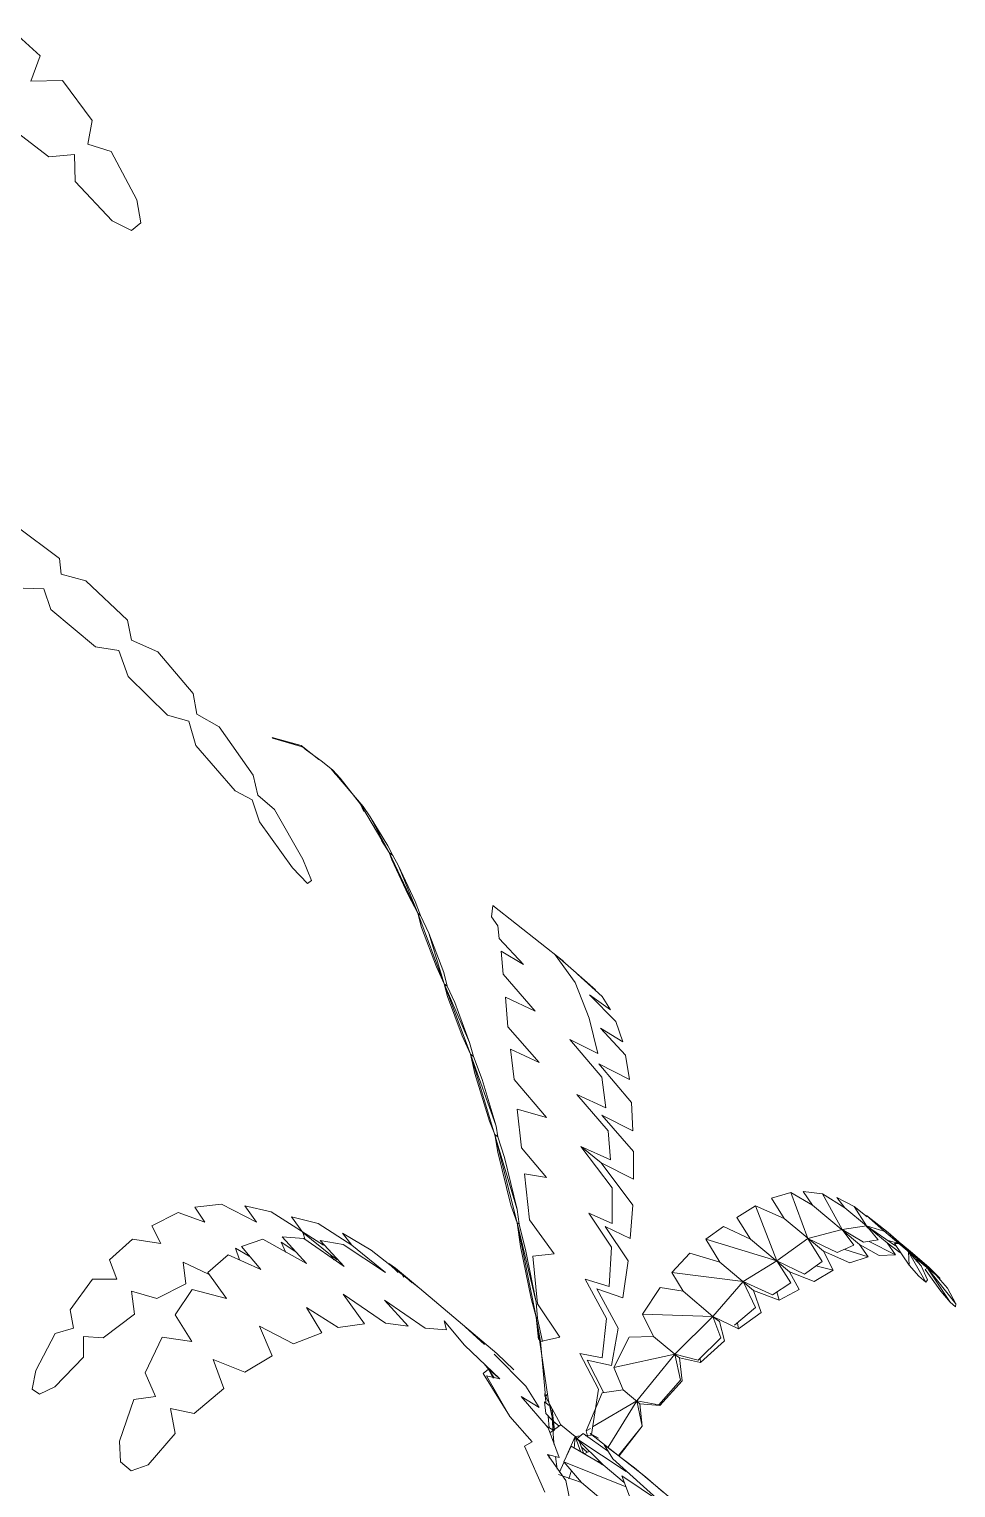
# Model space of a CAD drawing. Header units: inches. Extents: x 4 to 844, y 19 to 530.
# Drawn here: x 15.048 to 16.45, y 148.494 to 150.699 of the extents above; entities that cross this region are included whole.
import ezdxf

# ---------------------------------------------------------------- set-up
doc = ezdxf.new("R2010")
doc.units = ezdxf.units.IN
doc.header["$MEASUREMENT"] = 0
doc.layers.add('HH9B', color=103, linetype='Continuous')

msp = doc.modelspace()

# ---------------------------------------------------------------- linework, layer by layer
at = {"layer": 'HH9B', "lineweight": 0}
for p, q in [((15.06504, 150.65849), (15.02092, 150.69888)), ((15.05107, 150.62034), (15.06504, 150.65849)), ((15.09887, 150.62146), (15.05107, 150.62034)), ((15.14372, 150.56088), (15.09887, 150.62146)), ((15.01725, 150.55303), (15.07828, 150.50591)), ((15.1371, 150.52498), (15.14372, 150.56088)), ((15.11725, 150.50927), (15.07828, 150.50591)), ((15.11725, 150.50927), (15.11799, 150.46888)), ((15.1724, 150.51376), (15.1371, 150.52498)), ((15.21137, 150.44084), (15.1724, 150.51376)), ((15.11799, 150.46888), (15.17387, 150.40942)), ((15.21726, 150.40606), (15.21137, 150.44084)), ((15.17387, 150.40942), (15.20328, 150.39484)), ((15.21726, 150.40606), (15.20328, 150.39484)), ((15.09446, 149.89895), (15.02828, 149.94832)), ((15.09666, 149.87539), (15.09446, 149.89895)), ((15.09666, 149.87539), (15.13416, 149.86529)), ((15.07093, 149.85295), (15.03931, 149.85408)), ((15.07093, 149.85295), (15.08122, 149.82154)), ((15.1974, 149.80583), (15.13416, 149.86529)), ((15.14887, 149.76544), (15.08122, 149.82154)), ((15.20328, 149.77554), (15.1974, 149.80583)), ((15.18417, 149.75983), (15.14887, 149.76544)), ((15.18417, 149.75983), (15.19814, 149.72057)), ((15.20328, 149.77554), (15.24299, 149.75759)), ((15.29667, 149.69476), (15.24299, 149.75759)), ((15.19814, 149.72057), (15.2577, 149.66223)), ((15.30182, 149.66335), (15.29667, 149.69476)), ((15.2577, 149.66223), (15.29005, 149.65325)), ((15.30035, 149.61623), (15.29005, 149.65325)), ((15.30182, 149.66335), (15.33564, 149.64428)), ((15.38711, 149.57135), (15.33564, 149.64428)), ((15.41579, 149.62857), (15.41653, 149.62745)), ((15.45991, 149.61623), (15.41579, 149.62857)), ((15.41653, 149.62745), (15.46138, 149.61399)), ((15.45991, 149.61623), (15.42756, 149.62408)), ((15.35991, 149.54779), (15.30035, 149.61623)), ((15.46579, 149.61062), (15.45991, 149.61623)), ((15.45991, 149.61623), (15.48638, 149.59491)), ((15.46138, 149.61399), (15.45991, 149.61623)), ((15.49227, 149.59155), (15.46579, 149.61062)), ((15.47168, 149.60725), (15.47021, 149.60725)), ((15.50771, 149.57921), (15.49227, 149.59155)), ((15.50477, 149.58145), (15.5533, 149.52423)), ((15.51138, 149.5736), (15.50477, 149.58145)), ((15.39447, 149.54106), (15.38711, 149.57135)), ((15.51874, 149.56687), (15.50771, 149.57921)), ((15.54962, 149.5276), (15.51874, 149.56687)), ((15.35991, 149.54779), (15.38564, 149.53433)), ((15.41947, 149.51975), (15.39447, 149.54106)), ((15.38564, 149.53433), (15.39667, 149.50067)), ((15.46212, 149.44458), (15.41947, 149.51975)), ((15.59301, 149.45467), (15.54962, 149.5276)), ((15.54962, 149.5276), (15.55477, 149.51638)), ((15.5533, 149.52423), (15.54962, 149.5276)), ((15.5533, 149.52423), (15.56433, 149.50853)), ((15.39667, 149.50067), (15.44668, 149.43111)), ((15.5908, 149.46477), (15.56433, 149.50853)), ((15.56433, 149.50853), (15.59301, 149.45467)), ((15.58124, 149.47262), (15.59301, 149.45467)), ((15.59815, 149.45019), (15.5908, 149.46477)), ((15.59301, 149.45467), (15.59815, 149.45019)), ((15.59668, 149.44346), (15.59301, 149.45467)), ((15.63639, 149.36268), (15.59301, 149.45467)), ((15.59815, 149.45019), (15.60698, 149.43448)), ((15.44668, 149.43111), (15.46947, 149.40755)), ((15.46212, 149.44458), (15.47535, 149.41204)), ((15.59668, 149.44346), (15.62168, 149.39073)), ((15.63198, 149.38063), (15.60698, 149.43448)), ((15.60698, 149.43448), (15.63639, 149.36268)), ((15.47535, 149.41204), (15.46947, 149.40755)), ((15.62168, 149.39073), (15.63639, 149.36268)), ((15.64007, 149.35931), (15.63198, 149.38063)), ((15.64007, 149.35931), (15.63639, 149.36268)), ((15.63639, 149.36268), (15.6761, 149.2561)), ((15.64154, 149.34136), (15.63639, 149.36268)), ((15.65257, 149.33239), (15.64007, 149.35931)), ((15.74951, 149.37457), (15.74742, 149.35707)), ((15.85699, 149.28975), (15.74951, 149.37457)), ((15.64154, 149.34136), (15.66433, 149.2819)), ((15.75697, 149.34372), (15.74742, 149.35707)), ((15.75697, 149.34372), (15.75919, 149.32453)), ((15.67536, 149.27292), (15.65257, 149.33239)), ((15.6761, 149.2561), (15.65257, 149.33239)), ((15.79595, 149.28527), (15.75919, 149.32453)), ((15.79595, 149.28527), (15.76213, 149.30546)), ((15.76213, 149.30546), (15.76507, 149.27068)), ((15.87408, 149.25789), (15.84391, 149.29973)), ((15.90478, 149.24712), (15.84669, 149.29761)), ((15.66433, 149.2819), (15.6761, 149.2561)), ((15.68051, 149.25273), (15.67536, 149.27292)), ((15.76507, 149.27068), (15.8136, 149.21458)), ((15.91508, 149.23702), (15.87758, 149.27068)), ((15.7158, 149.14951), (15.6761, 149.2561)), ((15.6761, 149.2561), (15.71433, 149.16746)), ((15.6761, 149.2561), (15.68051, 149.25273)), ((15.68124, 149.23702), (15.6761, 149.2561)), ((15.69227, 149.22805), (15.68051, 149.25273)), ((15.89515, 149.2043), (15.87408, 149.25789)), ((15.89963, 149.25049), (15.90478, 149.24712)), ((15.68124, 149.23702), (15.7033, 149.17756)), ((15.71433, 149.16746), (15.69227, 149.22805)), ((15.76875, 149.2359), (15.8136, 149.21458)), ((15.77242, 149.19102), (15.76875, 149.2359)), ((15.93567, 149.19888), (15.89596, 149.23927)), ((15.89596, 149.23927), (15.92758, 149.21683)), ((15.92758, 149.21683), (15.91508, 149.23702)), ((15.77242, 149.19102), (15.81948, 149.13717)), ((15.90846, 149.15064), (15.89515, 149.2043)), ((15.95037, 149.14839), (15.91214, 149.18878)), ((15.91214, 149.18878), (15.94596, 149.16859)), ((15.94596, 149.16859), (15.93567, 149.19888)), ((15.7033, 149.17756), (15.7158, 149.14951)), ((15.72022, 149.14615), (15.71433, 149.16746)), ((15.86581, 149.17195), (15.90846, 149.15064)), ((15.86581, 149.17195), (15.91434, 149.11473)), ((15.72022, 149.14615), (15.7158, 149.14951)), ((15.7158, 149.14951), (15.75478, 149.04069)), ((15.7158, 149.14951), (15.7864, 148.91503)), ((15.72242, 149.12034), (15.7158, 149.14951)), ((15.73345, 149.11137), (15.72022, 149.14615)), ((15.7761, 149.15737), (15.81948, 149.13717)), ((15.78198, 149.11137), (15.7761, 149.15737)), ((15.95625, 149.11137), (15.95037, 149.14839)), ((15.74448, 149.04854), (15.72242, 149.12034)), ((15.9592, 149.07659), (15.90993, 149.13493)), ((15.90993, 149.13493), (15.95625, 149.11137)), ((15.73345, 149.11137), (15.75478, 149.04069)), ((15.83051, 149.05415), (15.78198, 149.11137)), ((15.91434, 149.11473), (15.92022, 149.06874)), ((15.87684, 149.08893), (15.9239, 149.03396)), ((15.92022, 149.06874), (15.87684, 149.08893)), ((15.9614, 149.03396), (15.9592, 149.07659)), ((15.83051, 149.05415), (15.7864, 149.06649)), ((15.79301, 149.00815), (15.7864, 149.06649)), ((15.96214, 149.00254), (15.91434, 149.05752)), ((15.91434, 149.05752), (15.9614, 149.03396)), ((15.75257, 149.02835), (15.74448, 149.04854)), ((15.75257, 149.02835), (15.75698, 149.02498)), ((15.75257, 149.02835), (15.7864, 148.89484)), ((15.75257, 149.02835), (15.75698, 149.00142)), ((15.75698, 149.02498), (15.75478, 149.04069)), ((15.9239, 149.03396), (15.92758, 148.9902)), ((15.76728, 148.99357), (15.75698, 149.02498)), ((15.83051, 148.96328), (15.79301, 149.00815)), ((15.88272, 149.0104), (15.92978, 148.94757)), ((15.92758, 148.9902), (15.88272, 149.0104)), ((15.91361, 148.98571), (15.88419, 149.00927)), ((15.77684, 148.92177), (15.75698, 149.00142)), ((15.7864, 148.91503), (15.76728, 148.99357)), ((15.9614, 148.92177), (15.91361, 148.98571)), ((15.91361, 148.98571), (15.96214, 148.96103)), ((15.96214, 148.96103), (15.96214, 149.00254)), ((15.83051, 148.96328), (15.79743, 148.96889)), ((15.79743, 148.96889), (15.80478, 148.89933)), ((15.92978, 148.94757), (15.92978, 148.89372)), ((16.17097, 148.93186), (16.20038, 148.94084)), ((16.20038, 148.94084), (16.23274, 148.92177)), ((16.20038, 148.94084), (16.22612, 148.87128)), ((16.23274, 148.92177), (16.21877, 148.94196)), ((16.21877, 148.94196), (16.24818, 148.93859)), ((15.33932, 148.92289), (15.29888, 148.9184)), ((15.29888, 148.9184), (15.31432, 148.89596)), ((15.39226, 148.89596), (15.33932, 148.92289)), ((15.41432, 148.91167), (15.37461, 148.92064)), ((15.37461, 148.92064), (15.39226, 148.89596)), ((15.7864, 148.89484), (15.77684, 148.92177)), ((15.9614, 148.92177), (15.95699, 148.87128)), ((16.11876, 148.90269), (16.1467, 148.92064)), ((16.17906, 148.83762), (16.1467, 148.92064)), ((16.1467, 148.92064), (16.19009, 148.90157)), ((16.19009, 148.90157), (16.17097, 148.93186)), ((16.23274, 148.92177), (16.30406, 148.8623)), ((16.282, 148.91728), (16.24818, 148.93859)), ((16.24818, 148.93859), (16.27759, 148.88474)), ((16.282, 148.91728), (16.2695, 148.93298)), ((16.2695, 148.93298), (16.29597, 148.91952)), ((16.29597, 148.91952), (16.31583, 148.90382)), ((16.29597, 148.91952), (16.31436, 148.89035)), ((15.27387, 148.91055), (15.23417, 148.89035)), ((15.31432, 148.89596), (15.27387, 148.91055)), ((15.49374, 148.86118), (15.41432, 148.91167)), ((15.48565, 148.89372), (15.44521, 148.90382)), ((15.44521, 148.90382), (15.46212, 148.88025)), ((15.78934, 148.8926), (15.7864, 148.91503)), ((15.80478, 148.89933), (15.84228, 148.84772)), ((15.92978, 148.89372), (15.89449, 148.90942)), ((15.89449, 148.90942), (15.92905, 148.85782)), ((16.13935, 148.87016), (16.11876, 148.90269)), ((16.24965, 148.85221), (16.19009, 148.90157)), ((16.31436, 148.89035), (16.282, 148.91728)), ((16.31436, 148.90606), (16.34083, 148.8825)), ((16.32612, 148.89708), (16.31436, 148.90606)), ((16.34745, 148.88025), (16.32612, 148.89708)), ((15.23417, 148.89035), (15.2474, 148.86343)), ((15.46212, 148.88025), (15.50403, 148.8466)), ((15.46579, 148.86904), (15.46212, 148.88025)), ((15.53639, 148.86118), (15.48565, 148.89372)), ((15.5658, 148.85333), (15.52241, 148.87913)), ((15.52241, 148.87913), (15.53639, 148.86118)), ((15.7864, 148.89484), (15.78934, 148.8926)), ((15.7864, 148.89484), (15.79154, 148.85894)), ((15.81507, 148.75236), (15.7864, 148.89484)), ((15.7864, 148.89484), (15.81507, 148.7748)), ((15.79963, 148.85221), (15.78934, 148.8926)), ((15.95699, 148.87128), (15.91949, 148.88923)), ((15.91949, 148.88923), (15.95405, 148.83762)), ((16.09817, 148.88923), (16.0717, 148.87016)), ((16.13935, 148.87016), (16.09817, 148.88923)), ((16.22612, 148.87128), (16.27759, 148.88474)), ((16.27759, 148.88474), (16.31436, 148.89035)), ((16.27759, 148.88474), (16.29524, 148.86118)), ((16.30995, 148.86567), (16.27759, 148.88474)), ((16.31436, 148.88923), (16.31436, 148.89035)), ((16.31436, 148.89035), (16.33201, 148.86904)), ((16.31436, 148.89035), (16.35848, 148.86006)), ((16.31436, 148.89035), (16.34745, 148.88025)), ((16.3173, 148.88699), (16.31436, 148.88923)), ((16.31877, 148.88699), (16.31656, 148.88699)), ((16.31656, 148.88699), (16.3173, 148.88699)), ((16.34598, 148.86455), (16.32024, 148.88586)), ((16.38936, 148.84211), (16.34083, 148.8825)), ((16.34745, 148.88025), (16.37539, 148.85557)), ((16.34745, 148.88025), (16.37833, 148.85109)), ((15.20475, 148.87016), (15.17019, 148.83874)), ((15.2474, 148.86343), (15.20475, 148.87016)), ((15.36064, 148.85669), (15.36653, 148.83874)), ((15.36064, 148.85669), (15.38123, 148.84435)), ((15.36947, 148.85894), (15.40182, 148.87016)), ((15.39888, 148.82416), (15.36947, 148.85894)), ((15.40182, 148.87016), (15.468, 148.83313)), ((15.42976, 148.86567), (15.43638, 148.84996)), ((15.42976, 148.86567), (15.45035, 148.85221)), ((15.43123, 148.87352), (15.46359, 148.87128)), ((15.468, 148.83313), (15.43123, 148.87352)), ((15.52462, 148.82865), (15.46359, 148.87128)), ((15.48859, 148.86791), (15.52462, 148.82865)), ((15.52315, 148.8623), (15.48859, 148.86791)), ((15.52315, 148.8623), (15.58712, 148.81967)), ((15.53639, 148.86118), (15.58712, 148.81967)), ((15.6386, 148.79611), (15.5658, 148.85333)), ((15.80772, 148.7804), (15.79154, 148.85894)), ((15.79963, 148.85221), (15.81507, 148.7748)), ((15.92537, 148.79836), (15.92905, 148.85782)), ((16.0717, 148.87016), (16.09303, 148.83538)), ((16.0717, 148.87016), (16.17906, 148.83762)), ((16.19818, 148.82079), (16.13935, 148.87016)), ((16.17906, 148.83762), (16.22612, 148.87128)), ((16.27024, 148.84996), (16.22612, 148.87128)), ((16.22612, 148.87128), (16.24744, 148.8365)), ((16.26436, 148.82304), (16.24965, 148.85221)), ((16.24965, 148.85221), (16.28936, 148.83426)), ((16.29524, 148.86118), (16.27024, 148.84996)), ((16.3173, 148.84323), (16.282, 148.85445)), ((16.3173, 148.84323), (16.30406, 148.8623)), ((16.30406, 148.8623), (16.33348, 148.84548)), ((16.33201, 148.86904), (16.30995, 148.86567)), ((16.35848, 148.8466), (16.31877, 148.86679)), ((16.35848, 148.8466), (16.34598, 148.86455)), ((16.34598, 148.86455), (16.36509, 148.84996)), ((16.36362, 148.86343), (16.34745, 148.86791)), ((16.36657, 148.86343), (16.35701, 148.86343)), ((16.35701, 148.86343), (16.37907, 148.83089)), ((16.38421, 148.84884), (16.36657, 148.86343)), ((16.38936, 148.84211), (16.37539, 148.85557)), ((15.17019, 148.83874), (15.18122, 148.80957)), ((15.28123, 148.83538), (15.31946, 148.81743)), ((15.28564, 148.80284), (15.28123, 148.83538)), ((15.31873, 148.81967), (15.34961, 148.8466)), ((15.34961, 148.8466), (15.39888, 148.82416)), ((15.50403, 148.8466), (15.50918, 148.83874)), ((15.51433, 148.83874), (15.50403, 148.8466)), ((15.59227, 148.83313), (15.60624, 148.81967)), ((15.60256, 148.8264), (15.59227, 148.83313)), ((15.80993, 148.84435), (15.84228, 148.84772)), ((15.81728, 148.77255), (15.80993, 148.84435)), ((15.95405, 148.83762), (15.94596, 148.78153)), ((16.04743, 148.84884), (16.02023, 148.81967)), ((16.09303, 148.83538), (16.04743, 148.84884)), ((16.14376, 148.79275), (16.09303, 148.83538)), ((16.12832, 148.80621), (16.17906, 148.83762)), ((16.17906, 148.83762), (16.20038, 148.80396)), ((16.22097, 148.81743), (16.17906, 148.83762)), ((16.24744, 148.8365), (16.22097, 148.81743)), ((16.23788, 148.82977), (16.26436, 148.82304)), ((16.28936, 148.83426), (16.3173, 148.84323)), ((16.33348, 148.84548), (16.35848, 148.8466)), ((16.39745, 148.82977), (16.37833, 148.85109)), ((16.37833, 148.85109), (16.40407, 148.80509)), ((16.37833, 148.85109), (16.37907, 148.83089)), ((16.37907, 148.83089), (16.39377, 148.81406)), ((16.38421, 148.84884), (16.39524, 148.8365)), ((16.40921, 148.82753), (16.38421, 148.84884)), ((16.38568, 148.84211), (16.39524, 148.8365)), ((16.42613, 148.8107), (16.38862, 148.84323)), ((16.38862, 148.84323), (16.38936, 148.84211)), ((16.39524, 148.8365), (16.38936, 148.83762)), ((16.39524, 148.8365), (16.39451, 148.8365)), ((16.39451, 148.8365), (16.41951, 148.81631)), ((16.40701, 148.80845), (16.39745, 148.82977)), ((15.14446, 148.80957), (15.11063, 148.76358)), ((15.18122, 148.80957), (15.14446, 148.80957)), ((15.34667, 148.7804), (15.31873, 148.81967)), ((15.60256, 148.8264), (15.63565, 148.79836)), ((15.62757, 148.80396), (15.60256, 148.8264)), ((15.61359, 148.81518), (15.61506, 148.81294)), ((15.88934, 148.80957), (15.92169, 148.75011)), ((15.88934, 148.80957), (15.92537, 148.79836)), ((16.02023, 148.81967), (16.12832, 148.80621)), ((16.02023, 148.81967), (16.03714, 148.79162)), ((16.21288, 148.79387), (16.19818, 148.82079)), ((16.19818, 148.82079), (16.23568, 148.80621)), ((16.26436, 148.82304), (16.23568, 148.80621)), ((16.39377, 148.81406), (16.40407, 148.80509)), ((16.40333, 148.82416), (16.40701, 148.8264)), ((16.42686, 148.79162), (16.40333, 148.82416)), ((16.40407, 148.80509), (16.40701, 148.80845)), ((16.40701, 148.8264), (16.44966, 148.77255)), ((16.40701, 148.8264), (16.44083, 148.7748)), ((16.42613, 148.8107), (16.40921, 148.82753)), ((16.43716, 148.79611), (16.41951, 148.81631)), ((15.20328, 148.79162), (15.24152, 148.7804)), ((15.20328, 148.79162), (15.2077, 148.75684)), ((15.28564, 148.80284), (15.24152, 148.7804)), ((15.26946, 148.75572), (15.2952, 148.79387)), ((15.2952, 148.79387), (15.34667, 148.7804)), ((15.52315, 148.78714), (15.58712, 148.74338)), ((15.5555, 148.74226), (15.52315, 148.78714)), ((15.75551, 148.69738), (15.6386, 148.79611)), ((15.94596, 148.78153), (15.90699, 148.79499)), ((15.90699, 148.79499), (15.93934, 148.73553)), ((16.00258, 148.79723), (15.97611, 148.75684)), ((16.03714, 148.79162), (16.00258, 148.79723)), ((16.082, 148.75348), (16.03714, 148.79162)), ((16.082, 148.75348), (16.12832, 148.80621)), ((16.12832, 148.80621), (16.1467, 148.76694)), ((16.17244, 148.78601), (16.12832, 148.80621)), ((16.15553, 148.75909), (16.14376, 148.79275)), ((16.14376, 148.79275), (16.18273, 148.77816)), ((16.20038, 148.80396), (16.17244, 148.78601)), ((16.18273, 148.77816), (16.17906, 148.7905)), ((16.18273, 148.77816), (16.21288, 148.79387)), ((16.44083, 148.7748), (16.42686, 148.79162)), ((16.44966, 148.77255), (16.43716, 148.79611)), ((15.5158, 148.73665), (15.468, 148.76694)), ((15.4908, 148.7288), (15.468, 148.76694)), ((15.58565, 148.77816), (15.62168, 148.73889)), ((15.58565, 148.77816), (15.64742, 148.73553)), ((15.81507, 148.75236), (15.80772, 148.7804)), ((15.81728, 148.75011), (15.81507, 148.7748)), ((15.8511, 148.72207), (15.81728, 148.77255)), ((16.1467, 148.76694), (16.11508, 148.74002)), ((16.44083, 148.7748), (16.44892, 148.76806)), ((16.44892, 148.76806), (16.44966, 148.77255)), ((15.11063, 148.76358), (15.11578, 148.73553)), ((15.2077, 148.75684), (15.16064, 148.72094)), ((15.29446, 148.71533), (15.26946, 148.75572)), ((15.5555, 148.74226), (15.5158, 148.73665)), ((15.62168, 148.73889), (15.58712, 148.74338)), ((15.70698, 148.70972), (15.6761, 148.74675)), ((15.67977, 148.73328), (15.6761, 148.74675)), ((15.81507, 148.75236), (15.81728, 148.75011)), ((15.81507, 148.75236), (15.82169, 148.71533)), ((15.81875, 148.7187), (15.81507, 148.75236)), ((15.81507, 148.75236), (15.83346, 148.62895)), ((15.82463, 148.71533), (15.81728, 148.75011)), ((15.92169, 148.75011), (15.91508, 148.69065)), ((15.97611, 148.75684), (15.99229, 148.72319)), ((15.97611, 148.75684), (16.082, 148.75348)), ((16.02464, 148.69626), (16.082, 148.75348)), ((16.08347, 148.75236), (16.082, 148.75348)), ((16.082, 148.75348), (16.12097, 148.73441)), ((16.082, 148.75348), (16.0945, 148.72094)), ((16.09229, 148.74563), (16.08347, 148.75236)), ((16.09964, 148.71646), (16.09229, 148.74563)), ((16.12097, 148.73441), (16.1195, 148.74338)), ((16.12097, 148.73441), (16.15553, 148.75909)), ((15.05843, 148.67158), (15.08784, 148.72767)), ((15.08784, 148.72767), (15.11578, 148.73553)), ((15.13049, 148.72319), (15.16064, 148.72094)), ((15.13049, 148.72319), (15.13049, 148.69177)), ((15.22387, 148.66821), (15.24961, 148.72207)), ((15.24961, 148.72207), (15.29446, 148.71533)), ((15.39667, 148.73889), (15.41579, 148.69402)), ((15.39667, 148.73889), (15.44815, 148.71197)), ((15.44815, 148.71197), (15.4908, 148.7288)), ((15.67977, 148.73328), (15.64742, 148.73553)), ((15.73713, 148.71085), (15.70772, 148.73777)), ((15.8511, 148.72207), (15.82169, 148.71533)), ((15.93934, 148.73553), (15.92905, 148.67943)), ((15.95552, 148.72207), (15.93272, 148.67607)), ((15.99229, 148.72319), (15.95552, 148.72207)), ((16.02464, 148.69626), (15.99229, 148.72319)), ((16.0945, 148.72094), (16.05994, 148.68729)), ((15.75992, 148.65924), (15.70698, 148.70972)), ((15.82169, 148.71533), (15.82904, 148.63231)), ((16.06361, 148.68392), (16.09964, 148.71646)), ((15.13049, 148.69177), (15.0871, 148.6469)), ((15.37461, 148.66934), (15.32682, 148.68841)), ((15.32682, 148.68841), (15.343, 148.64465)), ((15.41579, 148.69402), (15.37461, 148.66934)), ((15.73639, 148.68168), (15.74301, 148.67382)), ((15.79963, 148.64802), (15.75184, 148.69626)), ((15.75551, 148.69738), (15.78125, 148.6727)), ((15.91508, 148.69065), (15.88125, 148.69738)), ((15.88125, 148.69738), (15.90919, 148.64353)), ((15.92905, 148.67943), (15.89228, 148.68729)), ((15.89228, 148.68729), (15.91728, 148.63792)), ((16.02464, 148.69626), (15.93272, 148.67607)), ((15.93272, 148.67607), (15.9467, 148.64241)), ((15.96728, 148.62558), (16.02464, 148.69626)), ((16.05994, 148.68729), (16.02464, 148.69626)), ((16.03346, 148.65699), (16.02464, 148.69626)), ((16.03199, 148.69065), (16.02538, 148.69514)), ((16.03567, 148.65587), (16.03199, 148.69065)), ((16.03199, 148.69065), (16.06361, 148.68392)), ((16.06361, 148.68392), (16.06288, 148.68953)), ((15.05328, 148.64353), (15.05843, 148.67158)), ((15.23931, 148.63231), (15.22387, 148.66821)), ((15.74301, 148.67382), (15.73492, 148.66709)), ((15.77463, 148.60314), (15.73492, 148.66709)), ((15.74007, 148.66373), (15.75992, 148.65924)), ((15.77537, 148.60202), (15.74007, 148.66373)), ((15.74301, 148.67382), (15.75184, 148.66036)), ((15.74963, 148.66036), (15.74301, 148.67382)), ((15.74301, 148.67382), (15.75698, 148.66148)), ((15.75184, 148.66036), (15.74963, 148.66036)), ((16.00037, 148.61997), (16.03346, 148.65699)), ((16.00184, 148.61885), (16.03567, 148.65587)), ((15.05328, 148.64353), (15.06431, 148.63568)), ((15.06431, 148.63568), (15.0871, 148.6469)), ((15.20696, 148.62782), (15.23931, 148.63231)), ((15.343, 148.64465), (15.29814, 148.60651)), ((15.81948, 148.61548), (15.79228, 148.63231)), ((15.79228, 148.63231), (15.83346, 148.58519)), ((15.81948, 148.61548), (15.79963, 148.64802)), ((15.82831, 148.63231), (15.82831, 148.6368)), ((15.82904, 148.63231), (15.83199, 148.63568)), ((15.85257, 148.58968), (15.82904, 148.63231)), ((15.91508, 148.63792), (15.89081, 148.5807)), ((15.90919, 148.64353), (15.8989, 148.57509)), ((15.9467, 148.64241), (15.91508, 148.63792)), ((15.9717, 148.62109), (15.9467, 148.64241)), ((15.1849, 148.565), (15.20696, 148.62782)), ((15.29814, 148.60651), (15.26211, 148.61436)), ((15.26946, 148.57622), (15.26211, 148.61436)), ((15.82757, 148.62446), (15.83493, 148.61885)), ((15.82978, 148.60651), (15.82757, 148.62446)), ((15.82978, 148.62222), (15.82904, 148.63119)), ((15.83934, 148.6009), (15.83346, 148.62895)), ((15.8364, 148.61885), (15.83934, 148.6009)), ((15.84302, 148.58183), (15.83934, 148.61212)), ((15.90037, 148.58631), (15.96728, 148.62558)), ((15.9239, 148.55602), (15.96728, 148.62558)), ((15.96728, 148.62558), (16.00037, 148.61997)), ((15.96728, 148.62558), (15.97537, 148.58744)), ((15.97537, 148.58744), (15.9717, 148.62109)), ((15.9717, 148.62109), (16.00184, 148.61885)), ((16.00184, 148.61885), (16.00184, 148.62109)), ((16.00184, 148.62109), (16.00184, 148.61885)), ((15.77463, 148.60202), (15.77463, 148.60314)), ((15.77537, 148.60202), (15.77463, 148.60202)), ((15.80919, 148.56388), (15.77537, 148.60202)), ((15.83934, 148.59641), (15.82978, 148.60651)), ((15.83051, 148.58744), (15.84007, 148.58183)), ((15.83346, 148.60202), (15.83493, 148.58519)), ((15.83566, 148.57734), (15.85257, 148.58968)), ((15.84081, 148.59978), (15.83934, 148.6009)), ((15.83934, 148.6009), (15.84154, 148.5807)), ((15.83934, 148.6009), (15.84154, 148.56836)), ((15.84081, 148.59529), (15.83934, 148.59641)), ((15.84963, 148.58744), (15.84081, 148.59529)), ((15.8739, 148.57173), (15.85257, 148.58968)), ((15.94008, 148.54368), (15.97537, 148.58744)), ((15.97537, 148.58744), (15.94081, 148.54256)), ((15.22828, 148.5291), (15.26946, 148.57622)), ((15.83346, 148.58519), (15.84963, 148.54032)), ((15.84154, 148.5807), (15.84302, 148.58183)), ((15.84154, 148.56836), (15.84228, 148.55939)), ((15.8614, 148.54368), (15.8739, 148.57173)), ((15.87243, 148.55378), (15.8739, 148.57173)), ((15.88199, 148.57285), (15.8739, 148.57173)), ((15.8739, 148.57173), (15.88272, 148.54817)), ((15.8739, 148.57173), (15.87758, 148.56836)), ((15.8864, 148.57622), (15.87684, 148.56836)), ((15.87684, 148.56836), (15.91655, 148.5291)), ((15.87684, 148.56836), (15.95111, 148.519)), ((15.92317, 148.55041), (15.8864, 148.57622)), ((15.89743, 148.57397), (15.88934, 148.57285)), ((15.89081, 148.5807), (15.89743, 148.58407)), ((15.89302, 148.57061), (15.89081, 148.5807)), ((15.98052, 148.51115), (15.89669, 148.57622)), ((15.89669, 148.57622), (15.90919, 148.56949)), ((15.89816, 148.57397), (15.89743, 148.57397)), ((15.8989, 148.57509), (15.89816, 148.57397)), ((15.1849, 148.565), (15.18637, 148.53358)), ((15.79743, 148.55714), (15.80919, 148.56388)), ((15.82831, 148.48759), (15.79743, 148.55714)), ((15.84963, 148.54032), (15.83199, 148.5448)), ((15.83199, 148.5448), (15.85993, 148.50554)), ((15.83493, 148.53919), (15.83493, 148.54368)), ((15.86802, 148.55714), (15.85699, 148.53358)), ((15.91655, 148.5291), (15.86802, 148.55714)), ((15.88052, 148.56388), (15.88713, 148.54593)), ((15.89228, 148.54817), (15.88346, 148.55602)), ((15.88713, 148.54593), (15.89522, 148.54929)), ((15.91802, 148.55939), (15.93125, 148.53807)), ((15.91802, 148.55939), (15.96361, 148.52461)), ((15.92096, 148.55153), (15.92169, 148.55266)), ((15.20255, 148.52012), (15.18637, 148.53358)), ((15.20255, 148.52012), (15.22828, 148.5291)), ((15.84449, 148.54144), (15.84669, 148.52236)), ((15.85037, 148.51788), (15.85699, 148.53246)), ((15.88346, 148.50217), (15.85699, 148.53358)), ((15.85699, 148.53358), (15.94964, 148.49656)), ((15.90772, 148.53358), (15.90993, 148.53471)), ((15.90993, 148.53471), (15.90993, 148.53246)), ((15.90993, 148.53246), (15.91066, 148.53358)), ((15.91361, 148.53134), (15.91361, 148.53022)), ((15.91434, 148.53022), (15.91581, 148.5291)), ((15.91434, 148.5291), (15.91434, 148.53022)), ((15.94817, 148.50217), (15.91655, 148.5291)), ((15.93125, 148.53807), (16.00332, 148.473)), ((15.96361, 148.52461), (16.09229, 148.41691)), ((15.8489, 148.51451), (15.88346, 148.50217)), ((15.85993, 148.50554), (15.87096, 148.45168)), ((15.86434, 148.50778), (15.86802, 148.519)), ((15.88346, 148.50217), (15.91287, 148.47749)), ((15.94449, 148.51227), (15.95773, 148.47749)), ((15.94449, 148.51227), (16.00332, 148.473)), ((15.98052, 148.51115), (16.00699, 148.48759))]:
    msp.add_line(p, q, dxfattribs=at)

doc.saveas('drawing.dxf')
